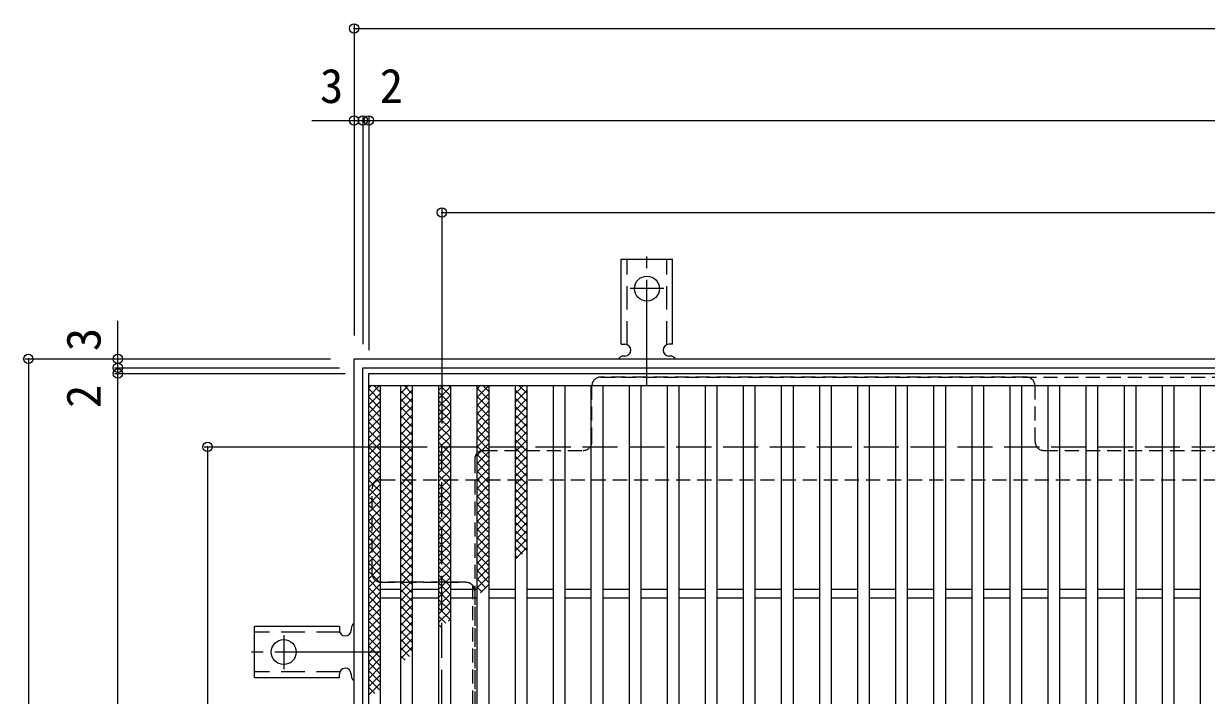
# Model space of a CAD drawing. Units: millimetres at full size, sheet at 1:4; details may follow other scales. Extents: x -950 to 1126, y -781 to 780.
# Drawn here: x -937.5 to -533.7, y 538.4 to 767.5 of the extents above; entities that cross this region are included whole.
import ezdxf
from ezdxf.enums import TextEntityAlignment as Align

# ---------------------------------------------------------------- set-up
doc = ezdxf.new("R2010")
doc.units = ezdxf.units.MM
doc.header["$LTSCALE"] = 4
doc.header["$PDMODE"] = 32
doc.header["$PDSIZE"] = 3.2
for name, pattern in [('CHAIN2', [12, 9, -1, 1, -1]), ('DASHED1', [1.8, 1.2, -0.6]), ('DASHED2', [3, 2, -1]), ('DASHED3', [4, 3, -1])]:
    doc.linetypes.add(name, pattern=pattern)
for name, color, linetype, lineweight in [('A-1_躯体', 2, 'Continuous', 9), ('A-2_仕上', 3, 'Continuous', 9), ('A-4_その他', 7, 'Continuous', 9), ('A-7_ハッチ', 2, 'Continuous', 9), ('A-9_ｸｳﾁｮｳｷ', 6, 'Continuous', 9), ('A-A_ﾊｯﾁ-ﾜｸ', 3, 'Continuous', 9)]:
    doc.layers.add(name, color=color, linetype=linetype, lineweight=lineweight)
doc.styles.add('ＭＳ ゴシック', font='')
doc.styles.get('ＭＳ ゴシック').set_extended_font_data('MS Gothic')

msp = doc.modelspace()

# ---------------------------------------------------------------- linework, layer by layer
at = {"layer": 'A-1_躯体'}
for p, q in [((-824.713, -6.838), (-824.713, 653.162)), ((-824.713, 653.162), (-164.713, 653.162)), ((-821.713, -3.838), (-821.713, 650.162)), ((-821.713, 650.162), (-167.713, 650.162))]:
    msp.add_line(p, q, dxfattribs=at)
at = {"layer": 'A-1_躯体', "linetype": 'DASHED3'}
for p, q in [((-794.713, 23.162), (-794.713, 623.161)), ((-794.713, 623.161), (-194.713, 623.161))]:
    msp.add_line(p, q, dxfattribs=at)
at = {"layer": 'A-2_仕上'}
for p, q in [((-819.713, 648.162), (-169.713, 648.162)), ((-819.713, -1.838), (-819.713, 648.162)), ((-819.713, 644.161), (-169.713, 644.161)), ((-815.713, 2.162), (-815.713, 644.161)), ((-808.713, 2.162), (-808.713, 644.161)), ((-804.714, 2.162), (-804.714, 644.161)), ((-795.714, 2.162), (-795.714, 644.161)), ((-791.714, 2.162), (-791.714, 644.161)), ((-782.713, 2.162), (-782.713, 644.161)), ((-778.714, 644.161), (-778.714, 2.162)), ((-769.714, 644.161), (-769.714, 2.162)), ((-765.714, 644.161), (-765.714, 2.162)), ((-756.713, 644.161), (-756.713, 2.162)), ((-752.714, 644.161), (-752.714, 2.162)), ((-743.714, 2.162), (-743.714, 644.161)), ((-739.714, 2.162), (-739.714, 644.161)), ((-730.714, 2.162), (-730.714, 644.161)), ((-726.714, 2.162), (-726.714, 644.161)), ((-717.714, 2.162), (-717.714, 644.161)), ((-713.714, 2.162), (-713.714, 644.161)), ((-704.714, 2.162), (-704.714, 644.161)), ((-700.714, 2.162), (-700.714, 644.161)), ((-691.713, 2.162), (-691.713, 644.161)), ((-687.714, 2.162), (-687.714, 644.161)), ((-678.714, 2.162), (-678.714, 644.161)), ((-674.714, 2.162), (-674.714, 644.161)), ((-665.713, 2.162), (-665.713, 644.161)), ((-661.714, 2.162), (-661.714, 644.161)), ((-652.714, 2.162), (-652.714, 644.161)), ((-648.714, 2.162), (-648.714, 644.161)), ((-639.714, 2.162), (-639.714, 644.161)), ((-635.714, 2.162), (-635.714, 644.161)), ((-626.714, 2.162), (-626.714, 644.161)), ((-622.714, 2.162), (-622.714, 644.161)), ((-613.714, 2.162), (-613.714, 644.161)), ((-609.714, 2.162), (-609.714, 644.161)), ((-600.713, 2.162), (-600.713, 644.161)), ((-596.713, 2.162), (-596.713, 644.161)), ((-587.714, 2.162), (-587.714, 644.161)), ((-583.714, 2.162), (-583.714, 644.161)), ((-574.713, 2.162), (-574.713, 644.161)), ((-570.714, 2.162), (-570.714, 644.161)), ((-561.714, 2.162), (-561.714, 644.161)), ((-557.714, 2.162), (-557.714, 644.161)), ((-548.713, 2.162), (-548.713, 644.161)), ((-544.714, 2.162), (-544.714, 644.161)), ((-535.714, 2.162), (-535.714, 644.161)), ((-815.714, 574.662), (-808.714, 574.662)), ((-804.714, 574.662), (-795.714, 574.662)), ((-791.714, 574.662), (-782.713, 574.662)), ((-778.714, 574.662), (-769.714, 574.662)), ((-765.714, 574.662), (-756.713, 574.662)), ((-752.714, 574.662), (-743.714, 574.662)), ((-739.714, 574.662), (-730.714, 574.662)), ((-726.714, 574.662), (-717.714, 574.662)), ((-713.714, 574.662), (-704.714, 574.662)), ((-700.714, 574.662), (-691.713, 574.662)), ((-687.714, 574.662), (-678.714, 574.662)), ((-674.714, 574.662), (-665.713, 574.662)), ((-661.714, 574.662), (-652.714, 574.662)), ((-648.714, 574.662), (-639.714, 574.662)), ((-635.714, 574.662), (-626.714, 574.662)), ((-622.714, 574.662), (-613.714, 574.662)), ((-609.714, 574.662), (-600.713, 574.662)), ((-596.714, 574.662), (-587.714, 574.662)), ((-583.714, 574.662), (-574.713, 574.662)), ((-570.714, 574.662), (-561.714, 574.662)), ((-557.714, 574.662), (-548.713, 574.662)), ((-544.714, 574.662), (-535.714, 574.662)), ((-815.714, 571.662), (-808.714, 571.662)), ((-804.714, 571.662), (-795.714, 571.662)), ((-791.714, 571.662), (-782.713, 571.662)), ((-778.714, 571.662), (-769.714, 571.662)), ((-765.714, 571.662), (-756.713, 571.662)), ((-752.714, 571.662), (-743.714, 571.662)), ((-739.714, 571.662), (-730.714, 571.662)), ((-726.714, 571.662), (-717.714, 571.662)), ((-713.714, 571.662), (-704.714, 571.662)), ((-700.714, 571.662), (-691.713, 571.662)), ((-687.714, 571.662), (-678.714, 571.662)), ((-674.714, 571.662), (-665.713, 571.662)), ((-661.714, 571.662), (-652.714, 571.662)), ((-648.714, 571.662), (-639.714, 571.662)), ((-635.714, 571.662), (-626.714, 571.662)), ((-622.714, 571.662), (-613.714, 571.662)), ((-609.714, 571.662), (-600.713, 571.662)), ((-596.714, 571.662), (-587.714, 571.662)), ((-583.714, 571.662), (-574.713, 571.662)), ((-570.714, 571.662), (-561.714, 571.662)), ((-557.714, 571.662), (-548.713, 571.662)), ((-544.714, 571.662), (-535.714, 571.662))]:
    msp.add_line(p, q, dxfattribs=at)
at = {"layer": 'A-4_その他'}
for p, q in [((-824.713, 767.139), (-824.713, 661.162)), ((-824.713, 765.939), (-164.713, 765.939)), ((-821.713, 735.751), (-821.713, 658.162)), ((-819.713, 735.751), (-819.713, 656.162)), ((-839.117, 734.551), (-821.713, 734.551)), ((-821.713, 734.551), (-819.713, 734.551)), ((-819.713, 734.551), (-169.713, 734.551)), ((-794.713, 704.362), (-794.713, 631.161)), ((-794.713, 703.162), (-194.713, 703.162)), ((-905.318, 650.162), (-905.318, 666.133)), ((-937.123, 653.162), (-832.713, 653.162)), ((-935.923, 653.162), (-935.923, -6.838)), ((-906.518, 650.162), (-829.713, 650.162)), ((-905.318, 648.162), (-905.318, 650.162)), ((-906.518, 648.162), (-827.713, 648.162)), ((-905.318, -1.838), (-905.318, 648.162)), ((-875.913, 623.161), (-799.714, 623.161)), ((-874.713, 623.161), (-874.713, 23.162))]:
    msp.add_line(p, q, dxfattribs=at)
for p in [(-824.713, 765.939), (-824.713, 734.551), (-821.713, 734.551), (-819.713, 734.551), (-794.713, 703.162), (-935.923, 653.162), (-905.318, 653.162), (-905.318, 650.162), (-905.318, 648.162), (-874.713, 623.161)]:
    msp.add_point(p, dxfattribs=at)
at = {"layer": 'A-7_ハッチ', "linetype": 'DASHED1'}
for p, q in [((-595.213, 646.966), (-740.512, 646.966)), ((-743.512, 624.966), (-743.512, 643.966)), ((-592.213, 624.966), (-592.213, 643.966)), ((-780.513, 621.966), (-746.512, 621.966)), ((-589.213, 621.966), (-529.213, 621.966)), ((-783.513, 618.966), (-783.513, 27.359)), ((-815.516, 611.966), (-173.909, 611.966)), ((-818.516, 579.965), (-818.516, 608.966)), ((-786.513, 576.965), (-815.516, 576.965)), ((-784.313, 576.004), (-784.313, 341.623))]:
    msp.add_line(p, q, dxfattribs=at)
for centre, start, end in [((-740.512, 643.966), 90, 180), ((-595.213, 643.966), 0, 90), ((-780.513, 618.966), 90, 180), ((-746.512, 624.966), 270, 0), ((-589.213, 624.966), 180, 270), ((-815.516, 608.966), 90, 180), ((-815.516, 579.965), 180, 270), ((-786.513, 573.965), 0, 90)]:
    msp.add_arc(centre, 3, start, end, dxfattribs=at)
at = {"layer": 'A-9_ｸｳﾁｮｳｷ'}
for p, q in [((-819.713, 643.2), (-818.751, 644.162)), ((-819.713, 640.371), (-815.923, 644.162)), ((-819.713, 642.923), (-815.713, 638.923)), ((-818.124, 644.162), (-815.713, 641.752)), ((-808.713, 641.485), (-806.037, 644.162)), ((-808.713, 638.657), (-804.714, 642.658)), ((-808.713, 642.322), (-804.714, 638.321)), ((-807.726, 644.162), (-804.714, 641.149)), ((-804.897, 644.162), (-804.714, 643.979)), ((-795.714, 642.554), (-794.105, 644.162)), ((-795.714, 639.726), (-791.713, 643.725)), ((-795.374, 644.162), (-791.713, 640.502)), ((-792.545, 644.162), (-791.713, 643.33)), ((-782.714, 642.945), (-781.497, 644.162)), ((-782.714, 640.116), (-778.713, 644.116)), ((-782.714, 643.177), (-778.713, 639.177)), ((-780.869, 644.162), (-778.713, 642.005)), ((-769.721, 641.269), (-766.828, 644.161)), ((-769.721, 644.098), (-769.657, 644.161)), ((-769.721, 642.615), (-765.72, 638.614)), ((-769.721, 638.441), (-765.72, 642.441)), ((-768.438, 644.161), (-765.72, 641.444)), ((-819.713, 637.543), (-815.713, 641.544)), ((-819.713, 640.095), (-815.713, 636.094)), ((-819.713, 634.715), (-815.713, 638.715)), ((-808.713, 635.829), (-804.714, 639.829)), ((-808.713, 639.492), (-804.714, 635.493)), ((-795.714, 641.674), (-791.713, 637.674)), ((-795.714, 636.897), (-791.713, 640.897)), ((-795.714, 638.845), (-791.713, 634.846)), ((-795.714, 634.069), (-791.713, 638.068)), ((-782.714, 637.288), (-778.713, 641.288)), ((-782.714, 640.349), (-778.713, 636.349)), ((-782.714, 634.459), (-778.713, 638.46)), ((-769.721, 639.787), (-765.72, 635.786)), ((-769.721, 635.613), (-765.72, 639.612)), ((-819.713, 637.267), (-815.713, 633.266)), ((-819.713, 631.887), (-815.713, 635.886)), ((-819.713, 634.438), (-815.713, 630.438)), ((-808.713, 633.001), (-804.714, 637.001)), ((-808.713, 636.665), (-804.714, 632.665)), ((-808.713, 630.172), (-804.714, 634.173)), ((-795.714, 636.016), (-791.713, 632.017)), ((-795.714, 631.24), (-791.713, 635.239)), ((-782.714, 637.521), (-778.713, 633.521)), ((-782.714, 631.631), (-778.713, 635.631)), ((-782.714, 634.693), (-778.713, 630.692)), ((-769.721, 636.958), (-765.72, 632.958)), ((-769.721, 632.784), (-765.72, 636.784)), ((-769.721, 634.129), (-765.72, 630.13)), ((-819.713, 629.058), (-815.713, 633.058)), ((-819.713, 631.61), (-815.713, 627.61)), ((-819.713, 626.23), (-815.713, 630.23)), ((-808.713, 633.837), (-804.714, 629.836)), ((-808.713, 627.344), (-804.714, 631.344)), ((-808.713, 631.008), (-804.714, 627.008)), ((-795.714, 633.188), (-791.713, 629.188)), ((-795.714, 628.412), (-791.713, 632.411)), ((-795.714, 630.359), (-791.713, 626.36)), ((-782.714, 628.803), (-778.713, 632.803)), ((-782.714, 631.864), (-778.713, 627.864)), ((-782.714, 625.974), (-778.713, 629.974)), ((-769.721, 629.955), (-765.72, 633.956)), ((-769.72, 631.335), (-765.72, 627.336)), ((-769.72, 627.162), (-765.72, 631.162)), ((-819.713, 628.781), (-815.713, 624.781)), ((-819.713, 623.402), (-815.713, 627.401)), ((-819.713, 625.953), (-815.713, 621.953)), ((-808.713, 624.515), (-804.714, 628.516)), ((-808.713, 628.179), (-804.714, 624.179)), ((-795.714, 625.583), (-791.713, 629.583)), ((-795.714, 627.531), (-791.713, 623.532)), ((-795.714, 622.755), (-791.713, 626.755)), ((-782.714, 629.035), (-778.713, 625.036)), ((-782.714, 623.146), (-778.713, 627.146)), ((-782.714, 626.207), (-778.713, 622.207)), ((-769.72, 628.507), (-765.72, 624.508)), ((-769.72, 624.333), (-765.72, 628.333)), ((-819.713, 620.573), (-815.713, 624.572)), ((-819.713, 623.124), (-815.713, 619.125)), ((-808.713, 621.687), (-804.714, 625.687)), ((-808.713, 625.351), (-804.714, 621.351)), ((-808.713, 618.859), (-804.714, 622.859)), ((-808.713, 622.523), (-804.714, 618.523)), ((-795.714, 624.703), (-791.713, 620.703)), ((-795.714, 619.926), (-791.713, 623.926)), ((-795.714, 621.875), (-791.713, 617.874)), ((-782.714, 620.317), (-778.713, 624.317)), ((-782.714, 623.379), (-778.713, 619.379)), ((-769.72, 625.679), (-765.72, 621.678)), ((-769.72, 621.505), (-765.72, 625.505)), ((-769.72, 622.851), (-765.72, 618.85)), ((-769.72, 618.677), (-765.72, 622.676)), ((-819.713, 617.744), (-815.713, 621.745)), ((-819.713, 620.296), (-815.713, 616.296)), ((-819.713, 614.916), (-815.713, 618.916)), ((-808.713, 616.031), (-804.714, 620.029)), ((-808.713, 619.695), (-804.714, 615.695)), ((-795.714, 617.097), (-791.713, 621.098)), ((-795.714, 619.046), (-791.713, 615.046)), ((-795.714, 614.269), (-791.713, 618.269)), ((-782.714, 617.489), (-778.713, 621.489)), ((-782.714, 620.55), (-778.713, 616.55)), ((-782.714, 614.661), (-778.713, 618.66)), ((-769.72, 620.022), (-765.72, 616.022)), ((-769.72, 615.848), (-765.72, 619.848)), ((-819.713, 617.467), (-815.713, 613.468)), ((-819.713, 612.088), (-815.713, 616.087)), ((-819.713, 614.639), (-815.713, 610.639)), ((-808.713, 613.202), (-804.714, 617.202)), ((-808.713, 616.866), (-804.714, 612.866)), ((-808.713, 610.373), (-804.714, 614.373)), ((-808.713, 614.037), (-804.714, 610.037)), ((-795.714, 616.217), (-791.713, 612.218)), ((-795.714, 611.441), (-791.713, 615.441)), ((-782.714, 617.722), (-778.713, 613.722)), ((-782.714, 611.833), (-778.713, 615.832)), ((-782.714, 614.893), (-778.713, 610.893)), ((-769.72, 617.193), (-765.72, 613.194)), ((-769.72, 613.019), (-765.72, 617.02)), ((-769.714, 614.473), (-765.713, 610.473)), ((-769.714, 610.299), (-765.713, 614.3)), ((-819.713, 609.259), (-815.713, 613.259)), ((-819.713, 611.81), (-815.713, 607.81)), ((-819.713, 606.431), (-815.713, 610.431)), ((-808.713, 607.545), (-804.714, 611.545)), ((-808.713, 611.209), (-804.714, 607.209)), ((-795.714, 613.389), (-791.713, 609.389)), ((-795.714, 608.612), (-791.713, 612.613)), ((-795.714, 610.561), (-791.713, 606.561)), ((-795.714, 605.784), (-791.713, 609.784)), ((-782.714, 609.004), (-778.713, 613.004)), ((-782.714, 612.065), (-778.713, 608.065)), ((-782.714, 606.175), (-778.713, 610.176)), ((-769.714, 611.645), (-765.713, 607.645)), ((-769.714, 607.471), (-765.713, 611.471)), ((-819.713, 608.982), (-815.713, 604.982)), ((-819.713, 603.602), (-815.713, 607.602)), ((-819.713, 606.153), (-815.713, 602.154)), ((-808.713, 604.717), (-804.714, 608.716)), ((-808.713, 608.38), (-804.714, 604.381)), ((-808.713, 601.888), (-804.714, 605.888)), ((-795.714, 607.733), (-791.713, 603.732)), ((-795.714, 602.955), (-791.713, 606.956)), ((-782.714, 609.236), (-778.713, 605.236)), ((-782.714, 603.347), (-778.713, 607.348)), ((-782.714, 606.408), (-778.713, 602.408)), ((-769.714, 608.816), (-765.713, 604.817)), ((-769.714, 604.642), (-765.713, 608.643)), ((-769.714, 605.988), (-765.713, 601.988)), ((-769.714, 601.814), (-765.713, 605.814)), ((-819.713, 600.774), (-815.713, 604.774)), ((-819.713, 603.325), (-815.713, 599.326)), ((-819.713, 597.945), (-815.713, 601.945)), ((-808.713, 605.552), (-804.714, 601.553)), ((-808.713, 599.059), (-804.714, 603.059)), ((-808.713, 602.724), (-804.714, 598.724)), ((-795.714, 604.904), (-791.713, 600.904)), ((-795.714, 600.127), (-791.713, 604.127)), ((-795.714, 602.076), (-791.713, 598.075)), ((-782.714, 600.519), (-778.713, 604.519)), ((-782.714, 603.579), (-778.713, 599.579)), ((-782.714, 597.69), (-778.713, 601.691)), ((-769.714, 603.16), (-765.713, 599.159)), ((-769.714, 598.986), (-765.713, 602.985)), ((-819.713, 600.497), (-815.713, 596.497)), ((-819.713, 595.117), (-815.713, 599.117)), ((-819.713, 597.669), (-815.713, 593.668)), ((-808.713, 596.231), (-804.714, 600.231)), ((-808.713, 599.895), (-804.714, 595.895)), ((-795.714, 597.298), (-791.713, 601.299)), ((-795.714, 599.247), (-791.713, 595.247)), ((-795.714, 594.47), (-791.713, 598.47)), ((-782.714, 600.751), (-778.713, 596.752)), ((-782.714, 594.862), (-778.713, 598.862)), ((-782.714, 597.923), (-778.713, 593.923)), ((-769.714, 600.331), (-765.713, 596.331)), ((-769.714, 596.157), (-765.713, 600.157)), ((-819.713, 592.289), (-815.713, 596.288)), ((-819.713, 594.84), (-815.713, 590.84)), ((-808.713, 593.403), (-804.714, 597.402)), ((-808.713, 597.066), (-804.714, 593.067)), ((-808.713, 590.574), (-804.714, 594.574)), ((-808.713, 594.238), (-804.714, 590.238)), ((-795.714, 596.419), (-791.713, 592.418)), ((-795.714, 591.642), (-791.713, 595.642)), ((-782.714, 592.033), (-778.713, 596.034)), ((-782.714, 595.095), (-778.713, 591.094)), ((-769.714, 597.502), (-765.713, 593.503)), ((-769.714, 593.329), (-765.713, 597.329)), ((-769.714, 594.674), (-765.713, 590.674)), ((-769.714, 590.501), (-765.713, 594.5)), ((-819.713, 589.46), (-815.713, 593.46)), ((-819.713, 592.011), (-815.713, 588.012)), ((-819.713, 586.631), (-815.713, 590.632)), ((-808.713, 587.746), (-804.714, 591.746)), ((-808.713, 591.41), (-804.714, 587.41)), ((-795.714, 593.59), (-791.713, 589.59)), ((-795.714, 588.813), (-791.713, 592.813)), ((-795.714, 590.762), (-791.713, 586.762)), ((-795.714, 585.985), (-791.713, 589.985)), ((-782.714, 589.205), (-778.713, 593.205)), ((-782.714, 592.267), (-778.713, 588.266)), ((-782.714, 586.377), (-778.713, 590.377)), ((-769.714, 591.846), (-765.713, 587.846)), ((-769.714, 587.672), (-765.713, 591.672)), ((-819.713, 589.183), (-815.713, 585.183)), ((-819.713, 583.803), (-815.713, 587.803)), ((-819.713, 586.355), (-815.713, 582.355)), ((-808.713, 584.917), (-804.714, 588.917)), ((-808.713, 588.581), (-804.714, 584.582)), ((-808.713, 582.088), (-804.714, 586.089)), ((-808.713, 585.753), (-804.714, 581.753)), ((-795.714, 587.933), (-791.713, 583.934)), ((-795.714, 583.157), (-791.713, 587.156)), ((-782.714, 589.438), (-778.713, 585.437)), ((-782.714, 583.549), (-778.713, 587.548)), ((-782.714, 586.61), (-778.713, 582.609)), ((-769.714, 589.017), (-767.257, 586.562)), ((-769.714, 584.843), (-765.713, 588.844)), ((-769.714, 586.189), (-768.845, 585.321)), ((-819.713, 580.975), (-815.713, 584.975)), ((-819.713, 583.526), (-815.713, 579.526)), ((-819.713, 578.146), (-815.713, 582.147)), ((-808.713, 579.261), (-804.714, 583.26)), ((-808.713, 582.924), (-804.714, 578.925)), ((-795.714, 585.105), (-791.713, 581.105)), ((-795.714, 580.328), (-791.713, 584.328)), ((-795.714, 582.277), (-791.713, 578.276)), ((-795.714, 577.499), (-791.713, 581.5)), ((-782.714, 580.72), (-778.713, 584.72)), ((-782.714, 583.781), (-778.713, 579.781)), ((-782.714, 577.891), (-778.713, 581.891)), ((-819.713, 580.698), (-815.713, 576.698)), ((-819.713, 575.318), (-815.713, 579.318)), ((-819.713, 577.87), (-815.713, 573.869)), ((-808.713, 576.432), (-804.714, 580.432)), ((-808.713, 580.096), (-804.714, 576.096)), ((-808.713, 573.604), (-804.714, 577.604)), ((-795.714, 579.448), (-791.713, 575.448)), ((-795.714, 574.671), (-791.713, 578.671)), ((-782.714, 580.953), (-778.713, 576.953)), ((-782.714, 575.063), (-778.713, 579.063)), ((-782.714, 578.124), (-779.551, 574.963)), ((-819.713, 572.49), (-815.713, 576.489)), ((-819.713, 575.041), (-815.713, 571.041)), ((-819.713, 569.661), (-815.713, 573.661)), ((-808.713, 577.268), (-804.714, 573.268)), ((-808.713, 570.775), (-804.714, 574.776)), ((-808.713, 574.44), (-804.714, 570.439)), ((-795.714, 576.619), (-791.713, 572.62)), ((-795.714, 571.843), (-791.713, 575.842)), ((-795.714, 573.791), (-791.713, 569.791)), ((-782.714, 575.296), (-781.14, 573.722)), ((-781.53, 573.418), (-778.713, 576.234)), ((-819.713, 572.212), (-815.713, 568.213)), ((-819.713, 566.833), (-815.713, 570.833)), ((-819.713, 569.384), (-815.713, 565.384)), ((-808.713, 567.947), (-804.714, 571.947)), ((-808.713, 571.611), (-804.714, 567.611)), ((-795.714, 569.014), (-791.713, 573.015)), ((-795.714, 570.963), (-791.713, 566.963)), ((-795.714, 566.186), (-791.713, 570.187)), ((-819.713, 564.004), (-815.713, 568.004)), ((-819.713, 566.556), (-815.713, 562.556)), ((-808.713, 565.118), (-804.714, 569.118)), ((-808.713, 568.782), (-804.714, 564.783)), ((-808.713, 562.29), (-804.714, 566.29)), ((-808.713, 565.954), (-804.714, 561.954)), ((-795.714, 568.135), (-791.846, 564.268)), ((-795.714, 563.358), (-791.713, 567.358)), ((-819.713, 561.176), (-815.713, 565.176)), ((-819.713, 563.727), (-815.713, 559.728)), ((-819.713, 558.347), (-815.713, 562.348)), ((-808.713, 559.462), (-804.714, 563.462)), ((-808.713, 563.126), (-804.714, 559.125)), ((-795.714, 565.307), (-793.434, 563.027)), ((-795.714, 562.478), (-795.023, 561.787)), ((-792.436, 563.807), (-791.713, 564.53)), ((-819.713, 560.899), (-815.713, 556.899)), ((-819.713, 555.519), (-815.713, 559.519)), ((-819.713, 558.071), (-815.713, 554.07)), ((-808.713, 556.633), (-804.714, 560.633)), ((-808.713, 560.297), (-804.714, 556.297)), ((-808.713, 553.805), (-804.714, 557.805)), ((-808.713, 557.469), (-804.714, 553.469)), ((-819.713, 552.691), (-815.713, 556.691)), ((-819.713, 555.243), (-815.713, 551.242)), ((-819.713, 549.862), (-815.713, 553.863)), ((-808.713, 550.976), (-804.714, 554.976)), ((-808.713, 554.64), (-805.73, 551.656)), ((-819.713, 552.414), (-815.713, 548.413)), ((-819.713, 547.034), (-815.713, 551.035)), ((-819.713, 549.586), (-815.713, 545.586)), ((-808.713, 551.812), (-807.317, 550.416)), ((-819.713, 544.206), (-815.713, 548.206)), ((-819.713, 546.757), (-815.713, 542.757)), ((-819.713, 541.377), (-815.713, 545.377)), ((-819.713, 543.929), (-816.023, 540.238)), ((-819.713, 538.549), (-815.713, 542.549)), ((-819.713, 541.1), (-817.611, 538.998))]:
    msp.add_line(p, q, dxfattribs=at)
at = {"layer": 'A-A_ﾊｯﾁ-ﾜｸ', "color": 7, "linetype": 'CHAIN2'}
for p, q in [((-724.712, 644.161), (-724.712, 692.162)), ((-718.936, 677.162), (-730.488, 677.162)), ((-848.713, 558.938), (-848.713, 547.386)), ((-815.712, 553.162), (-863.713, 553.162))]:
    msp.add_line(p, q, dxfattribs=at)
at = {"layer": 'A-A_ﾊｯﾁ-ﾜｸ'}
for p, q in [((-733.462, 658.162), (-733.462, 687.162)), ((-733.462, 687.162), (-715.962, 687.162)), ((-715.962, 658.162), (-715.962, 687.162)), ((-733.462, 658.162), (-732.212, 658.162)), ((-715.962, 658.162), (-717.212, 658.162)), ((-732.208, 654.162), (-732.721, 654.162)), ((-716.713, 654.162), (-717.212, 654.162)), ((-829.713, 561.912), (-858.713, 561.912)), ((-858.713, 544.412), (-858.713, 561.912)), ((-829.713, 561.912), (-829.713, 560.662)), ((-825.713, 561.162), (-825.713, 560.662)), ((-829.713, 544.412), (-829.713, 545.662)), ((-825.713, 545.667), (-825.713, 545.154)), ((-829.713, 544.412), (-858.713, 544.412))]:
    msp.add_line(p, q, dxfattribs=at)
at = {"layer": 'A-A_ﾊｯﾁ-ﾜｸ', "linetype": 'DASHED2'}
for p, q in [((-731.462, 658.016), (-731.462, 687.162)), ((-717.962, 658.016), (-717.962, 687.162)), ((-829.567, 559.912), (-858.713, 559.912)), ((-829.567, 546.412), (-858.713, 546.412))]:
    msp.add_line(p, q, dxfattribs=at)
at = {"layer": 'A-A_ﾊｯﾁ-ﾜｸ', "color": 2, "linetype": 'DASHED1'}
for p, q in [((-740.512, 646.966), (-248.914, 646.966)), ((-743.512, 624.966), (-743.512, 643.966)), ((-780.513, 621.966), (-746.512, 621.966)), ((-783.513, 618.966), (-783.513, 611.966)), ((-815.516, 611.966), (-783.513, 611.966)), ((-818.516, 579.965), (-818.516, 608.966)), ((-815.516, 576.965), (-786.508, 576.965)), ((-783.513, 574.129), (-783.513, 343.663))]:
    msp.add_line(p, q, dxfattribs=at)
at = {"layer": 'A-A_ﾊｯﾁ-ﾜｸ'}
for centre in [(-724.712, 677.162), (-848.713, 553.162)]:
    msp.add_circle(centre, 4.25, dxfattribs=at)
for centre, start, end in [((-732.212, 656.162), 270.13329, 90), ((-717.212, 656.162), 90, 270), ((-732.713, 652.162), 90.24162, 150.00072), ((-716.713, 652.162), 29.99951, 89.72403), ((-823.713, 561.162), 119.99951, 179.72403), ((-827.713, 560.662), 180, 0), ((-827.713, 545.662), 0.13329, 180), ((-823.713, 545.162), 180.24162, 240.00072)]:
    msp.add_arc(centre, 2, start, end, dxfattribs=at)
at = {"layer": 'A-A_ﾊｯﾁ-ﾜｸ', "color": 2, "linetype": 'DASHED1'}
for centre, start, end in [((-740.512, 643.966), 90, 180), ((-780.513, 618.966), 90, 180), ((-746.512, 624.966), 270, 0), ((-815.516, 608.966), 90, 180), ((-815.516, 579.965), 180, 270), ((-786.508, 573.965), 3.14334, 90)]:
    msp.add_arc(centre, 3, start, end, dxfattribs=at)

# ---------------------------------------------------------------- texts
at = {"layer": 'A-4_その他', "color": 2, "style": 'ＭＳ ゴシック'}
for s, p in [('3', (-836.348, 736.951)), ('2', (-815.957, 736.951))]:
    msp.add_text(s, height=11.73, dxfattribs=at).set_placement(p, align=Align.BOTTOM_LEFT)
for s, p in [('3', (-907.718, 655.8)), ('2', (-907.718, 636.404))]:
    msp.add_text(s, height=11.73, rotation=90, dxfattribs=at).set_placement(p, align=Align.BOTTOM_LEFT)

doc.saveas('drawing.dxf')
